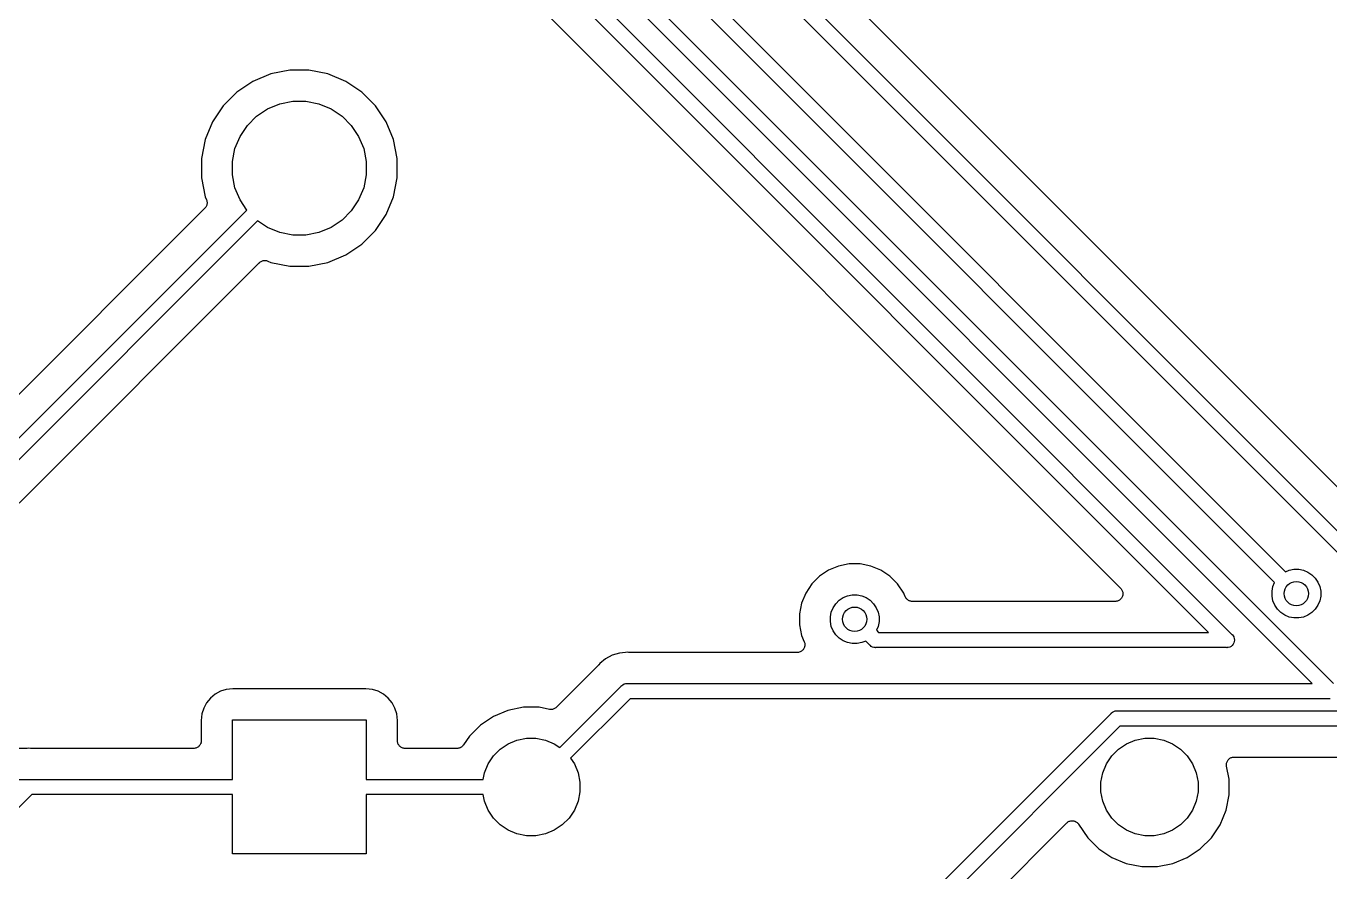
# Model space of a CAD drawing. Extents: x 19 to 115, y -142 to -17.
# Drawn here: x 55.83 to 77.26, y -96.64 to -82.76 of the extents above; entities that cross this region are included whole.
import ezdxf

# ---------------------------------------------------------------- set-up
doc = ezdxf.new("R2010")
doc.units = 0
doc.layers.add('BLACK', color=7, linetype='CONTINUOUS')

msp = doc.modelspace()

# ---------------------------------------------------------------- linework, layer by layer
at = {"layer": 'BLACK', "linetype": 'CONTINUOUS'}
for p, q in [((78.817, -91.7648), (67.4722, -80.42)), ((78.5091, -92.5289), (66.718, -80.7377)), ((66.927, -80.5932), (78.6859, -92.3521)), ((65.784, -80.9742), (76.5269, -91.7171)), ((76.3501, -91.8939), (65.575, -81.1187)), ((64.26, -81.3552), (75.6491, -92.7443)), ((76.9652, -93.55), (64.8029, -81.3877)), ((65.012, -81.2432), (77.3188, -93.55)), ((75.2632, -92.712), (64.051, -81.4997)), ((63.7138, -81.881), (73.82, -91.9872)), ((59.856, -83.5438), (59.5633, -83.665)), ((60.1666, -83.482), (59.856, -83.5438)), ((60.4834, -83.482), (60.1666, -83.482)), ((60.794, -83.5438), (60.4834, -83.482)), ((61.0867, -83.665), (60.794, -83.5438)), ((59.5633, -83.665), (59.3, -83.841)), ((61.35, -83.841), (61.0867, -83.665)), ((59.3, -83.841), (59.076, -84.065)), ((61.574, -84.065), (61.35, -83.841)), ((59.076, -84.065), (58.9, -84.3283)), ((59.6238, -84.2356), (59.804, -84.1152)), ((59.804, -84.1152), (60.0041, -84.0323)), ((60.0041, -84.0323), (60.2167, -83.99)), ((60.2167, -83.99), (60.4333, -83.99)), ((60.4333, -83.99), (60.6459, -84.0323)), ((60.6459, -84.0323), (60.846, -84.1152)), ((60.846, -84.1152), (61.0262, -84.2356)), ((61.75, -84.3283), (61.574, -84.065)), ((58.9, -84.3283), (58.7788, -84.621)), ((59.3502, -84.569), (59.4706, -84.3888)), ((59.4706, -84.3888), (59.6238, -84.2356)), ((61.0262, -84.2356), (61.1794, -84.3888)), ((61.1794, -84.3888), (61.2998, -84.569)), ((61.8712, -84.621), (61.75, -84.3283)), ((58.7788, -84.621), (58.717, -84.9316)), ((59.2673, -84.7691), (59.3502, -84.569)), ((61.2998, -84.569), (61.3827, -84.7691)), ((61.933, -84.9316), (61.8712, -84.621)), ((59.225, -84.9817), (59.2673, -84.7691)), ((61.3827, -84.7691), (61.425, -84.9817)), ((58.717, -84.9316), (58.717, -85.2484)), ((59.225, -85.1983), (59.225, -84.9817)), ((61.425, -84.9817), (61.425, -85.1983)), ((61.933, -85.2484), (61.933, -84.9316)), ((58.717, -85.2484), (58.7788, -85.559)), ((59.2673, -85.4109), (59.225, -85.1983)), ((61.425, -85.1983), (61.3827, -85.4109)), ((61.8712, -85.559), (61.933, -85.2484)), ((59.3502, -85.611), (59.2673, -85.4109)), ((61.3827, -85.4109), (61.2998, -85.611)), ((58.7788, -85.559), (58.7996, -85.6093)), ((58.803, -85.6954), (58.7995, -85.7067)), ((58.7996, -85.6093), (58.7999, -85.6099)), ((58.7999, -85.6099), (58.7999, -85.6099)), ((58.7999, -85.6099), (58.7999, -85.6099)), ((58.7999, -85.6099), (58.8003, -85.611)), ((58.8003, -85.611), (58.8036, -85.6224)), ((58.8066, -85.6841), (58.803, -85.6954)), ((58.8036, -85.6224), (58.807, -85.6337)), ((58.8068, -85.683), (58.8066, -85.6836)), ((58.8066, -85.6836), (58.8066, -85.6841)), ((58.808, -85.6712), (58.8068, -85.683)), ((58.807, -85.6337), (58.807, -85.6342)), ((58.807, -85.6342), (58.8072, -85.6348)), ((58.8072, -85.6348), (58.8082, -85.6466)), ((58.8093, -85.6595), (58.808, -85.6712)), ((58.8082, -85.6466), (58.8093, -85.6584)), ((58.8093, -85.6584), (58.8092, -85.6589)), ((58.8092, -85.6589), (58.8093, -85.6595)), ((59.4611, -85.7771), (59.3502, -85.611)), ((61.2998, -85.611), (61.1794, -85.7912)), ((61.75, -85.8517), (61.8712, -85.559)), ((58.7721, -85.7477), (55.02, -89.4998)), ((55.1932, -90.045), (59.4611, -85.7771)), ((58.7796, -85.7386), (58.7721, -85.7477)), ((58.7872, -85.7295), (58.7796, -85.7386)), ((58.7875, -85.729), (58.7872, -85.7295)), ((58.7878, -85.7286), (58.7875, -85.729)), ((58.7934, -85.7182), (58.7878, -85.7286)), ((58.7991, -85.7077), (58.7934, -85.7182)), ((58.7993, -85.7072), (58.7991, -85.7077)), ((58.7995, -85.7067), (58.7993, -85.7072)), ((61.1794, -85.7912), (61.0262, -85.9444)), ((61.574, -86.115), (61.75, -85.8517)), ((59.6379, -85.9539), (55.3377, -90.254)), ((59.804, -86.0648), (59.6379, -85.9539)), ((60.0041, -86.1477), (59.804, -86.0648)), ((60.846, -86.0648), (60.6459, -86.1477)), ((61.0262, -85.9444), (60.846, -86.0648)), ((61.35, -86.339), (61.574, -86.115)), ((60.2167, -86.19), (60.0041, -86.1477)), ((60.4333, -86.19), (60.2167, -86.19)), ((60.6459, -86.1477), (60.4333, -86.19)), ((61.0867, -86.515), (61.35, -86.339)), ((60.794, -86.6362), (61.0867, -86.515)), ((55.719, -90.5912), (59.6673, -86.6429)), ((59.6673, -86.6429), (59.6677, -86.6425)), ((59.6677, -86.6425), (59.6678, -86.6424)), ((59.6678, -86.6424), (59.6685, -86.6417)), ((59.6678, -86.6424), (59.6678, -86.6424)), ((59.6685, -86.6417), (59.6778, -86.6343)), ((59.6778, -86.6343), (59.687, -86.6268)), ((59.687, -86.6268), (59.6875, -86.6265)), ((59.6875, -86.6265), (59.6879, -86.6262)), ((59.6879, -86.6262), (59.6984, -86.6208)), ((59.6984, -86.6208), (59.7089, -86.6152)), ((59.7089, -86.6152), (59.7094, -86.6151)), ((59.7094, -86.6151), (59.7099, -86.6148)), ((59.7099, -86.6148), (59.7213, -86.6115)), ((59.7213, -86.6115), (59.7326, -86.6081)), ((59.7326, -86.6081), (59.7332, -86.608)), ((59.7332, -86.608), (59.7337, -86.6079)), ((59.7337, -86.6079), (59.7455, -86.6068)), ((59.7455, -86.6068), (59.7573, -86.6057)), ((59.7573, -86.6057), (59.7579, -86.6058)), ((59.7579, -86.6058), (59.7584, -86.6057)), ((59.7584, -86.6057), (59.7702, -86.607)), ((59.7702, -86.607), (59.782, -86.6082)), ((59.782, -86.6082), (59.7825, -86.6083)), ((59.7825, -86.6083), (59.7831, -86.6084)), ((59.7831, -86.6084), (59.7944, -86.6119)), ((59.7944, -86.6119), (59.8057, -86.6154)), ((59.8057, -86.6154), (59.856, -86.6362)), ((59.856, -86.6362), (60.1666, -86.698)), ((60.1666, -86.698), (60.4834, -86.698)), ((60.4834, -86.698), (60.794, -86.6362)), ((69.0207, -91.6911), (68.872, -91.7905)), ((69.186, -91.6226), (69.0207, -91.6911)), ((69.3614, -91.5878), (69.186, -91.6226)), ((69.5403, -91.5878), (69.3614, -91.5878)), ((69.7157, -91.6226), (69.5403, -91.5878)), ((69.8809, -91.6911), (69.7157, -91.6226)), ((70.0297, -91.7905), (69.8809, -91.6911)), ((76.5269, -91.7171), (76.5913, -91.6904)), ((76.5913, -91.6904), (76.6686, -91.675)), ((76.6686, -91.675), (76.7474, -91.675)), ((76.7474, -91.675), (76.8247, -91.6904)), ((76.8247, -91.6904), (76.8975, -91.7205)), ((68.872, -91.7905), (68.7456, -91.9169)), ((70.1561, -91.9169), (70.0297, -91.7905)), ((76.3234, -91.9583), (76.3501, -91.8939)), ((76.8975, -91.7205), (76.963, -91.7643)), ((76.963, -91.7643), (77.0187, -91.82)), ((77.0187, -91.82), (77.0625, -91.8855)), ((77.0625, -91.8855), (77.0926, -91.9583)), ((68.6462, -92.0657), (68.5777, -92.2309)), ((68.7456, -91.9169), (68.6462, -92.0657)), ((69.2614, -92.1413), (69.3342, -92.1111)), ((69.3342, -92.1111), (69.4115, -92.0958)), ((69.4115, -92.0958), (69.4902, -92.0958)), ((69.4902, -92.0958), (69.5675, -92.1111)), ((69.5675, -92.1111), (69.6403, -92.1413)), ((70.2555, -92.0657), (70.1561, -91.9169)), ((70.2803, -92.1256), (70.2555, -92.0657)), ((73.82, -91.9872), (73.8209, -91.9881)), ((73.8209, -91.9881), (73.8209, -91.9881)), ((73.8209, -91.9881), (73.8209, -91.9882)), ((73.8209, -91.9882), (73.8212, -91.9885)), ((73.8212, -91.9885), (73.8289, -91.9981)), ((73.8289, -91.9981), (73.8365, -92.0075)), ((73.8365, -92.0075), (73.8366, -92.0077)), ((73.8366, -92.0077), (73.8367, -92.0078)), ((73.8367, -92.0078), (73.8424, -92.0187)), ((73.8424, -92.0187), (73.8479, -92.0294)), ((73.8509, -92.1147), (73.8473, -92.1262)), ((73.8479, -92.0294), (73.848, -92.0296)), ((73.848, -92.0296), (73.8481, -92.0298)), ((73.8481, -92.0298), (73.8515, -92.0416)), ((73.8545, -92.103), (73.8509, -92.1147)), ((73.8515, -92.0416), (73.8549, -92.0532)), ((73.8546, -92.1025), (73.8545, -92.1027)), ((73.8545, -92.1027), (73.8545, -92.103)), ((73.8559, -92.0905), (73.8546, -92.1025)), ((73.8549, -92.0532), (73.855, -92.0534)), ((73.855, -92.0534), (73.855, -92.0536)), ((73.855, -92.0536), (73.8561, -92.0658)), ((73.8572, -92.0783), (73.8559, -92.0905)), ((73.8561, -92.0658), (73.8572, -92.0779)), ((73.8572, -92.0779), (73.8572, -92.0781)), ((73.8572, -92.0781), (73.8572, -92.0783)), ((76.308, -92.0356), (76.3234, -91.9583)), ((76.308, -92.1144), (76.308, -92.0356)), ((76.3234, -92.1917), (76.308, -92.1144)), ((77.0926, -91.9583), (77.108, -92.0356)), ((77.108, -92.1144), (77.0926, -92.1917)), ((77.108, -92.0356), (77.108, -92.1144)), ((68.5777, -92.2309), (68.5428, -92.4063)), ((69.0662, -92.3791), (69.0964, -92.3063)), ((69.0964, -92.3063), (69.1401, -92.2408)), ((69.1401, -92.2408), (69.1959, -92.1851)), ((69.1959, -92.1851), (69.2614, -92.1413)), ((69.6403, -92.1413), (69.7058, -92.1851)), ((69.7058, -92.1851), (69.7615, -92.2408)), ((69.7615, -92.2408), (69.8053, -92.3063)), ((69.8053, -92.3063), (69.8355, -92.3791)), ((70.2859, -92.1361), (70.2803, -92.1256)), ((70.2914, -92.1465), (70.2859, -92.1361)), ((70.2918, -92.147), (70.2914, -92.1465)), ((70.292, -92.1475), (70.2918, -92.147)), ((70.2995, -92.1566), (70.292, -92.1475)), ((70.3069, -92.1659), (70.2995, -92.1566)), ((70.3074, -92.1662), (70.3069, -92.1659)), ((70.3077, -92.1666), (70.3074, -92.1662)), ((70.3169, -92.1742), (70.3077, -92.1666)), ((70.3259, -92.1818), (70.3169, -92.1742)), ((70.3264, -92.1821), (70.3259, -92.1818)), ((70.3268, -92.1824), (70.3264, -92.1821)), ((70.3373, -92.188), (70.3268, -92.1824)), ((70.3476, -92.1937), (70.3373, -92.188)), ((70.3482, -92.1939), (70.3476, -92.1937)), ((70.3487, -92.1942), (70.3482, -92.1939)), ((70.3599, -92.1976), (70.3487, -92.1942)), ((70.3713, -92.2012), (70.3599, -92.1976)), ((70.3718, -92.2013), (70.3713, -92.2012)), ((70.3724, -92.2014), (70.3718, -92.2013)), ((70.384, -92.2027), (70.3724, -92.2014)), ((70.3959, -92.204), (70.384, -92.2027)), ((70.397, -92.204), (70.3959, -92.204)), ((70.3977, -92.204), (70.397, -92.204)), ((70.397, -92.204), (70.397, -92.204)), ((70.397, -92.204), (70.397, -92.204)), ((73.7302, -92.204), (70.3977, -92.204)), ((73.7422, -92.2028), (73.7302, -92.204)), ((73.7544, -92.2017), (73.7422, -92.2028)), ((73.7546, -92.2016), (73.7544, -92.2017)), ((73.7549, -92.2016), (73.7546, -92.2016)), ((73.7663, -92.1981), (73.7549, -92.2016)), ((73.7782, -92.1946), (73.7663, -92.1981)), ((73.7784, -92.1945), (73.7782, -92.1946)), ((73.7786, -92.1944), (73.7784, -92.1945)), ((73.7892, -92.1888), (73.7786, -92.1944)), ((73.8001, -92.183), (73.7892, -92.1888)), ((73.8003, -92.1829), (73.8001, -92.183)), ((73.8005, -92.1828), (73.8003, -92.1829)), ((73.8099, -92.1751), (73.8005, -92.1828)), ((73.8194, -92.1674), (73.8099, -92.1751)), ((73.8195, -92.1673), (73.8194, -92.1674)), ((73.8197, -92.1671), (73.8195, -92.1673)), ((73.8274, -92.1578), (73.8197, -92.1671)), ((73.8352, -92.1484), (73.8274, -92.1578)), ((73.8353, -92.1482), (73.8352, -92.1484)), ((73.8355, -92.148), (73.8353, -92.1482)), ((73.8413, -92.1373), (73.8355, -92.148)), ((73.8471, -92.1266), (73.8413, -92.1373)), ((73.8472, -92.1264), (73.8471, -92.1266)), ((73.8473, -92.1262), (73.8472, -92.1264)), ((76.3535, -92.2645), (76.3234, -92.1917)), ((76.3973, -92.33), (76.3535, -92.2645)), ((76.453, -92.3857), (76.3973, -92.33)), ((77.0187, -92.33), (76.963, -92.3857)), ((77.0625, -92.2645), (77.0187, -92.33)), ((77.0926, -92.1917), (77.0625, -92.2645)), ((68.5428, -92.4063), (68.5428, -92.5852)), ((69.0508, -92.4564), (69.0662, -92.3791)), ((69.0508, -92.5352), (69.0508, -92.4564)), ((69.0662, -92.6124), (69.0508, -92.5352)), ((69.8355, -92.3791), (69.8508, -92.4564)), ((69.8508, -92.5352), (69.8355, -92.6124)), ((69.8508, -92.4564), (69.8508, -92.5352)), ((76.5185, -92.4295), (76.453, -92.3857)), ((76.5913, -92.4596), (76.5185, -92.4295)), ((76.6686, -92.475), (76.5913, -92.4596)), ((76.7474, -92.475), (76.6686, -92.475)), ((76.8247, -92.4596), (76.7474, -92.475)), ((76.8975, -92.4295), (76.8247, -92.4596)), ((76.963, -92.3857), (76.8975, -92.4295)), ((68.5428, -92.5852), (68.5777, -92.7606)), ((68.5777, -92.7606), (68.6216, -92.8664)), ((69.0964, -92.6852), (69.0662, -92.6124)), ((69.1401, -92.7507), (69.0964, -92.6852)), ((69.1959, -92.8065), (69.1401, -92.7507)), ((69.8355, -92.6124), (69.8088, -92.6769)), ((69.8088, -92.6769), (69.8439, -92.712)), ((69.8439, -92.712), (75.2632, -92.712)), ((75.6491, -92.7443), (75.6538, -92.7482)), ((75.6538, -92.7482), (75.6577, -92.7529)), ((75.6577, -92.7529), (75.6694, -92.7672)), ((75.6694, -92.7672), (75.68, -92.787)), ((68.6153, -92.9753), (68.6095, -92.986)), ((68.621, -92.9648), (68.6153, -92.9753)), ((68.6211, -92.9645), (68.621, -92.9648)), ((68.6213, -92.9642), (68.6211, -92.9645)), ((68.6249, -92.9526), (68.6213, -92.9642)), ((68.6216, -92.8664), (68.622, -92.8674)), ((68.622, -92.8674), (68.622, -92.8674)), ((68.622, -92.8674), (68.622, -92.8674)), ((68.622, -92.8674), (68.6222, -92.868)), ((68.6222, -92.868), (68.6256, -92.8798)), ((68.6285, -92.9412), (68.6249, -92.9526)), ((68.6256, -92.8798), (68.629, -92.8912)), ((68.6286, -92.9405), (68.6285, -92.9408)), ((68.6285, -92.9408), (68.6285, -92.9412)), ((68.6299, -92.9285), (68.6286, -92.9405)), ((68.629, -92.8912), (68.629, -92.8915)), ((68.629, -92.8915), (68.6291, -92.8918)), ((68.6291, -92.8918), (68.6301, -92.904)), ((68.6312, -92.9165), (68.6299, -92.9285)), ((68.6301, -92.904), (68.6312, -92.9159)), ((68.6312, -92.9159), (68.6312, -92.9162)), ((68.6312, -92.9162), (68.6312, -92.9165)), ((69.2614, -92.8502), (69.1959, -92.8065)), ((69.3342, -92.8804), (69.2614, -92.8502)), ((69.4115, -92.8958), (69.3342, -92.8804)), ((69.4902, -92.8958), (69.4115, -92.8958)), ((69.5675, -92.8804), (69.4902, -92.8958)), ((69.632, -92.8537), (69.5675, -92.8804)), ((69.6994, -92.9211), (69.632, -92.8537)), ((69.7033, -92.9258), (69.6994, -92.9211)), ((69.708, -92.9297), (69.7033, -92.9258)), ((69.7223, -92.9414), (69.708, -92.9297)), ((69.7432, -92.9526), (69.7223, -92.9414)), ((69.744, -92.953), (69.7432, -92.9526)), ((69.7676, -92.9602), (69.744, -92.953)), ((69.786, -92.962), (69.7676, -92.9602)), ((69.7921, -92.9626), (69.786, -92.962)), ((69.786, -92.962), (69.786, -92.962)), ((69.7982, -92.962), (69.7921, -92.9626)), ((75.5589, -92.962), (69.7982, -92.962)), ((75.565, -92.9626), (75.5589, -92.962)), ((75.5711, -92.962), (75.565, -92.9626)), ((75.5895, -92.9602), (75.5711, -92.962)), ((75.5711, -92.962), (75.5711, -92.962)), ((75.6131, -92.953), (75.5895, -92.9602)), ((75.6348, -92.9414), (75.6131, -92.953)), ((75.6538, -92.9258), (75.6348, -92.9414)), ((75.6694, -92.9068), (75.6538, -92.9258)), ((75.681, -92.8851), (75.6694, -92.9068)), ((75.68, -92.787), (75.681, -92.7889)), ((75.681, -92.7889), (75.6882, -92.8125)), ((75.6882, -92.8615), (75.681, -92.8851)), ((75.6882, -92.8125), (75.6906, -92.837)), ((75.6906, -92.837), (75.6882, -92.8615)), ((65.3566, -93.1461), (65.2602, -93.2252)), ((65.4666, -93.0873), (65.3566, -93.1461)), ((65.5859, -93.0511), (65.4666, -93.0873)), ((65.685, -93.0414), (65.5859, -93.0511)), ((65.6851, -93.0414), (65.685, -93.0414)), ((65.71, -93.0389), (65.6851, -93.0414)), ((65.7349, -93.0414), (65.71, -93.0389)), ((65.7402, -93.0414), (65.7349, -93.0414)), ((65.7456, -93.042), (65.7402, -93.0414)), ((65.7473, -93.042), (65.7456, -93.042)), ((68.5042, -93.042), (65.7473, -93.042)), ((68.5161, -93.0408), (68.5042, -93.042)), ((68.5282, -93.0397), (68.5161, -93.0408)), ((68.5286, -93.0396), (68.5282, -93.0397)), ((68.5289, -93.0396), (68.5286, -93.0396)), ((68.5403, -93.0361), (68.5289, -93.0396)), ((68.552, -93.0327), (68.5403, -93.0361)), ((68.5523, -93.0325), (68.552, -93.0327)), ((68.5526, -93.0324), (68.5523, -93.0325)), ((68.5633, -93.0267), (68.5526, -93.0324)), ((68.574, -93.0211), (68.5633, -93.0267)), ((68.5742, -93.0209), (68.574, -93.0211)), ((68.5745, -93.0208), (68.5742, -93.0209)), ((68.5839, -93.0131), (68.5745, -93.0208)), ((68.5932, -93.0056), (68.5839, -93.0131)), ((68.5935, -93.0053), (68.5932, -93.0056)), ((68.5937, -93.0051), (68.5935, -93.0053)), ((68.6014, -92.9958), (68.5937, -93.0051)), ((68.6091, -92.9866), (68.6014, -92.9958)), ((68.6093, -92.9863), (68.6091, -92.9866)), ((68.6095, -92.986), (68.6093, -92.9863)), ((65.236, -93.2538), (64.5487, -93.9411)), ((65.2394, -93.2497), (65.236, -93.2538)), ((65.2433, -93.2459), (65.2394, -93.2497)), ((65.2444, -93.2446), (65.2433, -93.2459)), ((65.2602, -93.2252), (65.2444, -93.2446)), ((64.6058, -94.6024), (65.6173, -93.5909)), ((65.6173, -93.5909), (65.6212, -93.5862)), ((65.6212, -93.5862), (65.626, -93.5823)), ((65.626, -93.5823), (65.6402, -93.5706)), ((65.626, -93.5823), (65.626, -93.5823)), ((65.6402, -93.5706), (65.6619, -93.5589)), ((65.6402, -93.5706), (65.6402, -93.5706)), ((65.6402, -93.5706), (65.6402, -93.5706)), ((65.6619, -93.5589), (65.6855, -93.5518)), ((65.6855, -93.5518), (65.7039, -93.55)), ((65.7039, -93.55), (65.71, -93.5494)), ((65.7039, -93.55), (65.7039, -93.55)), ((65.71, -93.5494), (65.7161, -93.55)), ((65.7161, -93.55), (76.9652, -93.55)), ((58.8641, -93.7891), (58.8006, -93.8664)), ((58.9414, -93.7256), (58.8641, -93.7891)), ((59.0297, -93.6784), (58.9414, -93.7256)), ((59.1254, -93.6494), (59.0297, -93.6784)), ((59.2312, -93.6389), (59.1254, -93.6494)), ((61.4188, -93.6389), (59.2312, -93.6389)), ((61.5246, -93.6493), (61.4188, -93.6389)), ((61.6203, -93.6784), (61.5246, -93.6493)), ((61.7086, -93.7256), (61.6203, -93.6784)), ((61.7859, -93.7891), (61.7086, -93.7256)), ((61.8494, -93.8664), (61.7859, -93.7891)), ((65.7618, -93.8), (64.7826, -94.7792)), ((77.2609, -93.8), (65.7618, -93.8)), ((58.7243, -94.0504), (58.7139, -94.1562)), ((58.7534, -93.9547), (58.7243, -94.0504)), ((58.8006, -93.8664), (58.7534, -93.9547)), ((61.8966, -93.9547), (61.8494, -93.8664)), ((61.9256, -94.0504), (61.8966, -93.9547)), ((61.9361, -94.1562), (61.9256, -94.0504)), ((63.7535, -93.9923), (63.5154, -94.0909)), ((64.0062, -93.942), (63.7535, -93.9923)), ((64.2638, -93.942), (64.0062, -93.942)), ((64.4341, -93.9759), (64.2638, -93.942)), ((64.4459, -93.977), (64.4341, -93.9759)), ((64.4576, -93.9783), (64.4459, -93.977)), ((64.4582, -93.9783), (64.4576, -93.9783)), ((64.4588, -93.9783), (64.4582, -93.9783)), ((64.4705, -93.9772), (64.4588, -93.9783)), ((64.4822, -93.9761), (64.4705, -93.9772)), ((64.4828, -93.976), (64.4822, -93.9761)), ((64.4834, -93.9759), (64.4828, -93.976)), ((64.4947, -93.9725), (64.4834, -93.9759)), ((64.506, -93.9692), (64.4947, -93.9725)), ((64.5066, -93.9689), (64.506, -93.9692)), ((64.5072, -93.9688), (64.5066, -93.9689)), ((64.5176, -93.9632), (64.5072, -93.9688)), ((64.5281, -93.9578), (64.5176, -93.9632)), ((64.5285, -93.9574), (64.5281, -93.9578)), ((64.5291, -93.9572), (64.5285, -93.9574)), ((64.5382, -93.9497), (64.5291, -93.9572)), ((64.5474, -93.9424), (64.5382, -93.9497)), ((64.5483, -93.9415), (64.5474, -93.9424)), ((64.5487, -93.9411), (64.5483, -93.9415)), ((64.5483, -93.9415), (64.5483, -93.9415)), ((64.5483, -93.9415), (64.5483, -93.9415)), ((69.8532, -97.85), (73.6623, -94.0409)), ((73.6623, -94.0409), (73.6662, -94.0362)), ((73.6662, -94.0362), (73.6709, -94.0323)), ((73.6709, -94.0323), (73.6852, -94.0206)), ((73.6709, -94.0323), (73.6709, -94.0323)), ((73.6852, -94.0206), (73.7069, -94.009)), ((73.7069, -94.009), (73.7089, -94.0084)), ((73.7089, -94.0084), (73.7305, -94.0018)), ((73.7305, -94.0018), (73.7489, -94)), ((73.7489, -94), (73.755, -93.9994)), ((73.7489, -94), (73.7489, -94)), ((73.755, -93.9994), (73.7611, -94)), ((73.7611, -94), (83.0699, -94)), ((58.7139, -94.1562), (58.7139, -94.49)), ((59.225, -95.125), (59.225, -94.15)), ((59.225, -94.15), (61.425, -94.15)), ((61.425, -94.15), (61.425, -95.125)), ((61.9361, -94.49), (61.9361, -94.1562)), ((63.3012, -94.234), (63.119, -94.4162)), ((63.5154, -94.0909), (63.3012, -94.234)), ((73.8068, -94.25), (69.9977, -98.059)), ((83.0242, -94.25), (73.8068, -94.25)), ((63.119, -94.4162), (63.0226, -94.5606)), ((63.7561, -94.541), (63.9016, -94.4807)), ((63.9016, -94.4807), (64.0562, -94.45)), ((64.0562, -94.45), (64.2138, -94.45)), ((64.2138, -94.45), (64.3684, -94.4807)), ((64.3684, -94.4807), (64.5139, -94.541)), ((73.9161, -94.541), (74.0616, -94.4807)), ((74.0616, -94.4807), (74.2162, -94.45)), ((74.2162, -94.45), (74.3738, -94.45)), ((74.3738, -94.45), (74.5284, -94.4807)), ((74.5284, -94.4807), (74.6739, -94.541)), ((55.8427, -94.617), (36.8998, -94.617)), ((55.848, -94.6165), (55.8427, -94.617)), ((55.8534, -94.6165), (55.848, -94.6165)), ((55.8551, -94.6164), (55.8534, -94.6165)), ((55.88, -94.6139), (55.8551, -94.6164)), ((55.9049, -94.6164), (55.88, -94.6139)), ((55.9102, -94.6164), (55.9049, -94.6164)), ((55.9156, -94.617), (55.9102, -94.6164)), ((55.9173, -94.617), (55.9156, -94.617)), ((58.5869, -94.617), (55.9173, -94.617)), ((58.5988, -94.6158), (58.5869, -94.617)), ((58.6107, -94.6148), (58.5988, -94.6158)), ((58.6112, -94.6146), (58.6107, -94.6148)), ((58.6116, -94.6146), (58.6112, -94.6146)), ((58.6231, -94.6111), (58.6116, -94.6146)), ((58.6345, -94.6078), (58.6231, -94.6111)), ((58.6349, -94.6075), (58.6345, -94.6078)), ((58.6353, -94.6074), (58.6349, -94.6075)), ((58.6459, -94.6018), (58.6353, -94.6074)), ((58.6565, -94.5963), (58.6459, -94.6018)), ((58.6568, -94.596), (58.6565, -94.5963)), ((58.6572, -94.5958), (58.6568, -94.596)), ((58.6665, -94.5882), (58.6572, -94.5958)), ((58.6758, -94.5807), (58.6665, -94.5882)), ((58.6761, -94.5804), (58.6758, -94.5807)), ((58.6764, -94.5801), (58.6761, -94.5804)), ((58.684, -94.5709), (58.6764, -94.5801)), ((58.6917, -94.5618), (58.684, -94.5709)), ((58.6919, -94.5614), (58.6917, -94.5618)), ((58.6922, -94.561), (58.6919, -94.5614)), ((58.6979, -94.5505), (58.6922, -94.561)), ((58.7037, -94.54), (58.6979, -94.5505)), ((58.7038, -94.5396), (58.7037, -94.54)), ((58.704, -94.5392), (58.7038, -94.5396)), ((58.7075, -94.5278), (58.704, -94.5392)), ((58.7112, -94.5164), (58.7075, -94.5278)), ((58.7113, -94.5155), (58.7112, -94.516)), ((58.7112, -94.516), (58.7112, -94.5164)), ((58.7126, -94.5037), (58.7113, -94.5155)), ((58.7139, -94.4918), (58.7126, -94.5037)), ((58.7139, -94.49), (58.7139, -94.4909)), ((58.7139, -94.4909), (58.7139, -94.4909)), ((58.7139, -94.4909), (58.7139, -94.4909)), ((58.7139, -94.4909), (58.7139, -94.4918)), ((61.9372, -94.5019), (61.9361, -94.49)), ((61.9383, -94.5138), (61.9372, -94.5019)), ((61.9384, -94.5142), (61.9383, -94.5138)), ((61.9385, -94.5147), (61.9384, -94.5142)), ((61.942, -94.5261), (61.9385, -94.5147)), ((61.9453, -94.5376), (61.942, -94.5261)), ((61.9455, -94.538), (61.9453, -94.5376)), ((61.9457, -94.5384), (61.9455, -94.538)), ((61.9512, -94.5489), (61.9457, -94.5384)), ((61.9568, -94.5595), (61.9512, -94.5489)), ((61.9571, -94.5599), (61.9568, -94.5595)), ((61.9573, -94.5603), (61.9571, -94.5599)), ((61.9648, -94.5695), (61.9573, -94.5603)), ((61.9723, -94.5789), (61.9648, -94.5695)), ((61.9727, -94.5791), (61.9723, -94.5789)), ((61.973, -94.5795), (61.9727, -94.5791)), ((61.9822, -94.5871), (61.973, -94.5795)), ((61.9913, -94.5948), (61.9822, -94.5871)), ((61.9917, -94.595), (61.9913, -94.5948)), ((61.9921, -94.5953), (61.9917, -94.595)), ((62.0026, -94.601), (61.9921, -94.5953)), ((62.013, -94.6067), (62.0026, -94.601)), ((62.0135, -94.6069), (62.013, -94.6067)), ((62.0139, -94.6071), (62.0135, -94.6069)), ((62.0253, -94.6106), (62.0139, -94.6071)), ((62.0367, -94.6142), (62.0253, -94.6106)), ((62.0371, -94.6143), (62.0367, -94.6142)), ((62.0375, -94.6144), (62.0371, -94.6143)), ((62.0494, -94.6157), (62.0375, -94.6144)), ((62.0613, -94.617), (62.0494, -94.6157)), ((62.0622, -94.617), (62.0613, -94.617)), ((62.0631, -94.617), (62.0622, -94.617)), ((62.0622, -94.617), (62.0622, -94.617)), ((62.0622, -94.617), (62.0622, -94.617)), ((62.917, -94.617), (62.0631, -94.617)), ((62.9287, -94.6158), (62.917, -94.617)), ((62.9404, -94.6148), (62.9287, -94.6158)), ((62.941, -94.6146), (62.9404, -94.6148)), ((62.9416, -94.6146), (62.941, -94.6146)), ((62.9529, -94.6112), (62.9416, -94.6146)), ((62.9642, -94.6079), (62.9529, -94.6112)), ((62.9648, -94.6076), (62.9642, -94.6079)), ((62.9654, -94.6074), (62.9648, -94.6076)), ((62.9758, -94.6019), (62.9654, -94.6074)), ((62.9862, -94.5965), (62.9758, -94.6019)), ((62.9867, -94.5961), (62.9862, -94.5965)), ((62.9872, -94.5958), (62.9867, -94.5961)), ((62.9964, -94.5883), (62.9872, -94.5958)), ((63.0056, -94.581), (62.9964, -94.5883)), ((63.006, -94.5805), (63.0056, -94.581)), ((63.0064, -94.5801), (63.006, -94.5805)), ((63.0139, -94.5711), (63.0064, -94.5801)), ((63.0216, -94.562), (63.0139, -94.5711)), ((63.0222, -94.561), (63.0216, -94.562)), ((63.0223, -94.561), (63.0222, -94.561)), ((63.0222, -94.561), (63.0222, -94.561)), ((63.0226, -94.5606), (63.0223, -94.561)), ((63.5136, -94.74), (63.625, -94.6286)), ((63.625, -94.6286), (63.7561, -94.541)), ((64.5139, -94.541), (64.6058, -94.6024)), ((73.6736, -94.74), (73.785, -94.6286)), ((73.785, -94.6286), (73.9161, -94.541)), ((74.6739, -94.541), (74.805, -94.6286)), ((74.805, -94.6286), (74.9164, -94.74)), ((63.3657, -95.0166), (63.426, -94.8711)), ((63.426, -94.8711), (63.5136, -94.74)), ((64.7826, -94.7792), (64.844, -94.8711)), ((64.844, -94.8711), (64.9043, -95.0166)), ((73.5257, -95.0166), (73.586, -94.8711)), ((73.586, -94.8711), (73.6736, -94.74)), ((74.9164, -94.74), (75.004, -94.8711)), ((75.004, -94.8711), (75.0643, -95.0166)), ((75.5585, -94.8833), (75.5598, -94.8714)), ((75.5586, -94.8837), (75.5585, -94.8833)), ((75.5585, -94.8841), (75.5586, -94.8837)), ((75.5596, -94.896), (75.5585, -94.8841)), ((75.5606, -94.908), (75.5596, -94.896)), ((75.5598, -94.8714), (75.5611, -94.8595)), ((75.5608, -94.9088), (75.5606, -94.908)), ((75.5609, -94.9098), (75.5608, -94.9088)), ((75.5608, -94.9088), (75.5608, -94.9088)), ((75.5608, -94.9088), (75.5608, -94.9088)), ((75.603, -95.1212), (75.5609, -94.9098)), ((75.5611, -94.8595), (75.5612, -94.8591)), ((75.5612, -94.8591), (75.5613, -94.8587)), ((75.5613, -94.8587), (75.5649, -94.8473)), ((75.5649, -94.8473), (75.5684, -94.8358)), ((75.5684, -94.8358), (75.5686, -94.8354)), ((75.5686, -94.8354), (75.5687, -94.8351)), ((75.5687, -94.8351), (75.5745, -94.8246)), ((75.5745, -94.8246), (75.5802, -94.814)), ((75.5802, -94.814), (75.5805, -94.8137)), ((75.5805, -94.8137), (75.5807, -94.8133)), ((75.5807, -94.8133), (75.5884, -94.8041)), ((75.5884, -94.8041), (75.596, -94.7949)), ((75.596, -94.7949), (75.5963, -94.7946)), ((75.5963, -94.7946), (75.5966, -94.7943)), ((75.5966, -94.7943), (75.6059, -94.7868)), ((75.6059, -94.7868), (75.6152, -94.7792)), ((75.6152, -94.7792), (75.6156, -94.779)), ((75.6156, -94.779), (75.6159, -94.7788)), ((75.6159, -94.7788), (75.6265, -94.7732)), ((75.6265, -94.7732), (75.6371, -94.7676)), ((75.6371, -94.7676), (75.6375, -94.7675)), ((75.6375, -94.7675), (75.6378, -94.7673)), ((75.6378, -94.7673), (75.6494, -94.7639)), ((75.6494, -94.7639), (75.6608, -94.7604)), ((75.6608, -94.7604), (75.6612, -94.7604)), ((75.6612, -94.7604), (75.6616, -94.7603)), ((75.6616, -94.7603), (75.6736, -94.7592)), ((75.6736, -94.7592), (75.6855, -94.758)), ((75.6855, -94.758), (81.3032, -94.758)), ((55.8739, -95.125), (55.88, -95.1244)), ((55.88, -95.1244), (55.8861, -95.125)), ((63.3442, -95.125), (63.3657, -95.0166)), ((64.9043, -95.0166), (64.935, -95.1712)), ((73.495, -95.1712), (73.5257, -95.0166)), ((75.0643, -95.0166), (75.095, -95.1712)), ((75.603, -95.3788), (75.603, -95.1212)), ((36.6368, -95.125), (55.8739, -95.125)), ((55.8861, -95.125), (59.225, -95.125)), ((61.425, -95.125), (63.3442, -95.125)), ((64.935, -95.3288), (64.9043, -95.4834)), ((64.935, -95.1712), (64.935, -95.3288)), ((73.495, -95.3288), (73.495, -95.1712)), ((73.5257, -95.4834), (73.495, -95.3288)), ((75.095, -95.3288), (75.0643, -95.4834)), ((75.095, -95.1712), (75.095, -95.3288)), ((55.9318, -95.375), (49.5426, -101.764)), ((59.225, -95.375), (55.9318, -95.375)), ((59.225, -96.35), (59.225, -95.375)), ((63.3442, -95.375), (61.425, -95.375)), ((61.425, -95.375), (61.425, -96.35)), ((63.3657, -95.4834), (63.3442, -95.375)), ((63.426, -95.6289), (63.3657, -95.4834)), ((64.9043, -95.4834), (64.844, -95.6289)), ((73.586, -95.6289), (73.5257, -95.4834)), ((75.0643, -95.4834), (75.004, -95.6289)), ((75.5527, -95.6315), (75.603, -95.3788)), ((63.5136, -95.76), (63.426, -95.6289)), ((63.625, -95.8714), (63.5136, -95.76)), ((64.7564, -95.76), (64.645, -95.8714)), ((64.844, -95.6289), (64.7564, -95.76)), ((73.6736, -95.76), (73.586, -95.6289)), ((73.785, -95.8714), (73.6736, -95.76)), ((74.9164, -95.76), (74.805, -95.8714)), ((75.004, -95.6289), (74.9164, -95.76)), ((75.4541, -95.8696), (75.5527, -95.6315)), ((63.7561, -95.959), (63.625, -95.8714)), ((63.9016, -96.0193), (63.7561, -95.959)), ((64.5139, -95.959), (64.3684, -96.0193)), ((64.645, -95.8714), (64.5139, -95.959)), ((70.745, -98.0302), (72.9342, -95.841)), ((72.9342, -95.841), (72.9349, -95.8403)), ((72.9349, -95.8403), (72.9355, -95.8397)), ((72.9349, -95.8403), (72.9349, -95.8403)), ((72.9349, -95.8403), (72.9349, -95.8403)), ((72.9355, -95.8397), (72.9449, -95.8322)), ((72.9449, -95.8322), (72.9542, -95.8247)), ((72.9542, -95.8247), (72.9545, -95.8245)), ((72.9545, -95.8245), (72.9549, -95.8243)), ((72.9549, -95.8243), (72.9655, -95.8187)), ((72.9655, -95.8187), (72.9761, -95.8132)), ((72.9761, -95.8132), (72.9765, -95.813)), ((72.9765, -95.813), (72.9769, -95.8129)), ((72.9769, -95.8129), (72.9884, -95.8095)), ((72.9884, -95.8095), (72.9999, -95.8061)), ((72.9999, -95.8061), (73.0003, -95.8061)), ((73.0003, -95.8061), (73.0007, -95.8059)), ((73.0007, -95.8059), (73.0126, -95.8049)), ((73.0126, -95.8049), (73.0246, -95.8038)), ((73.0246, -95.8038), (73.025, -95.8038)), ((73.025, -95.8038), (73.0254, -95.8038)), ((73.0254, -95.8038), (73.0372, -95.8051)), ((73.0372, -95.8051), (73.0492, -95.8063)), ((73.0492, -95.8063), (73.0496, -95.8064)), ((73.0496, -95.8064), (73.05, -95.8065)), ((73.05, -95.8065), (73.0614, -95.81)), ((73.0614, -95.81), (73.0729, -95.8136)), ((73.0729, -95.8136), (73.0733, -95.8138)), ((73.0733, -95.8138), (73.0736, -95.8139)), ((73.0736, -95.8139), (73.0841, -95.8196)), ((73.0841, -95.8196), (73.0948, -95.8253)), ((73.0948, -95.8253), (73.0951, -95.8256)), ((73.0951, -95.8256), (73.0954, -95.8257)), ((73.0954, -95.8257), (73.1046, -95.8334)), ((73.1046, -95.8334), (73.1139, -95.8411)), ((73.1139, -95.8411), (73.1141, -95.8414)), ((73.1141, -95.8414), (73.1144, -95.8416)), ((73.1144, -95.8416), (73.122, -95.851)), ((73.122, -95.851), (73.1296, -95.8602)), ((73.1296, -95.8602), (73.279, -96.0838)), ((73.9161, -95.959), (73.785, -95.8714)), ((74.0616, -96.0193), (73.9161, -95.959)), ((74.6739, -95.959), (74.5284, -96.0193)), ((74.805, -95.8714), (74.6739, -95.959)), ((75.311, -96.0838), (75.4541, -95.8696)), ((64.0562, -96.05), (63.9016, -96.0193)), ((64.2138, -96.05), (64.0562, -96.05)), ((64.3684, -96.0193), (64.2138, -96.05)), ((73.279, -96.0838), (73.4612, -96.266)), ((74.2162, -96.05), (74.0616, -96.0193)), ((74.3738, -96.05), (74.2162, -96.05)), ((74.5284, -96.0193), (74.3738, -96.05)), ((75.1288, -96.266), (75.311, -96.0838)), ((61.425, -96.35), (59.225, -96.35)), ((73.4612, -96.266), (73.6754, -96.4091)), ((73.6754, -96.4091), (73.9135, -96.5077)), ((74.6765, -96.5077), (74.9146, -96.4091)), ((74.9146, -96.4091), (75.1288, -96.266)), ((73.9135, -96.5077), (74.1662, -96.558)), ((74.1662, -96.558), (74.4238, -96.558)), ((74.4238, -96.558), (74.6765, -96.5077))]:
    msp.add_line(p, q, dxfattribs=at)
at = {"layer": 'BLACK'}
for centre in [(76.708, -92.075), (69.4508, -92.4958)]:
    msp.add_circle(centre, 0.2, dxfattribs=at)

doc.saveas('drawing.dxf')
